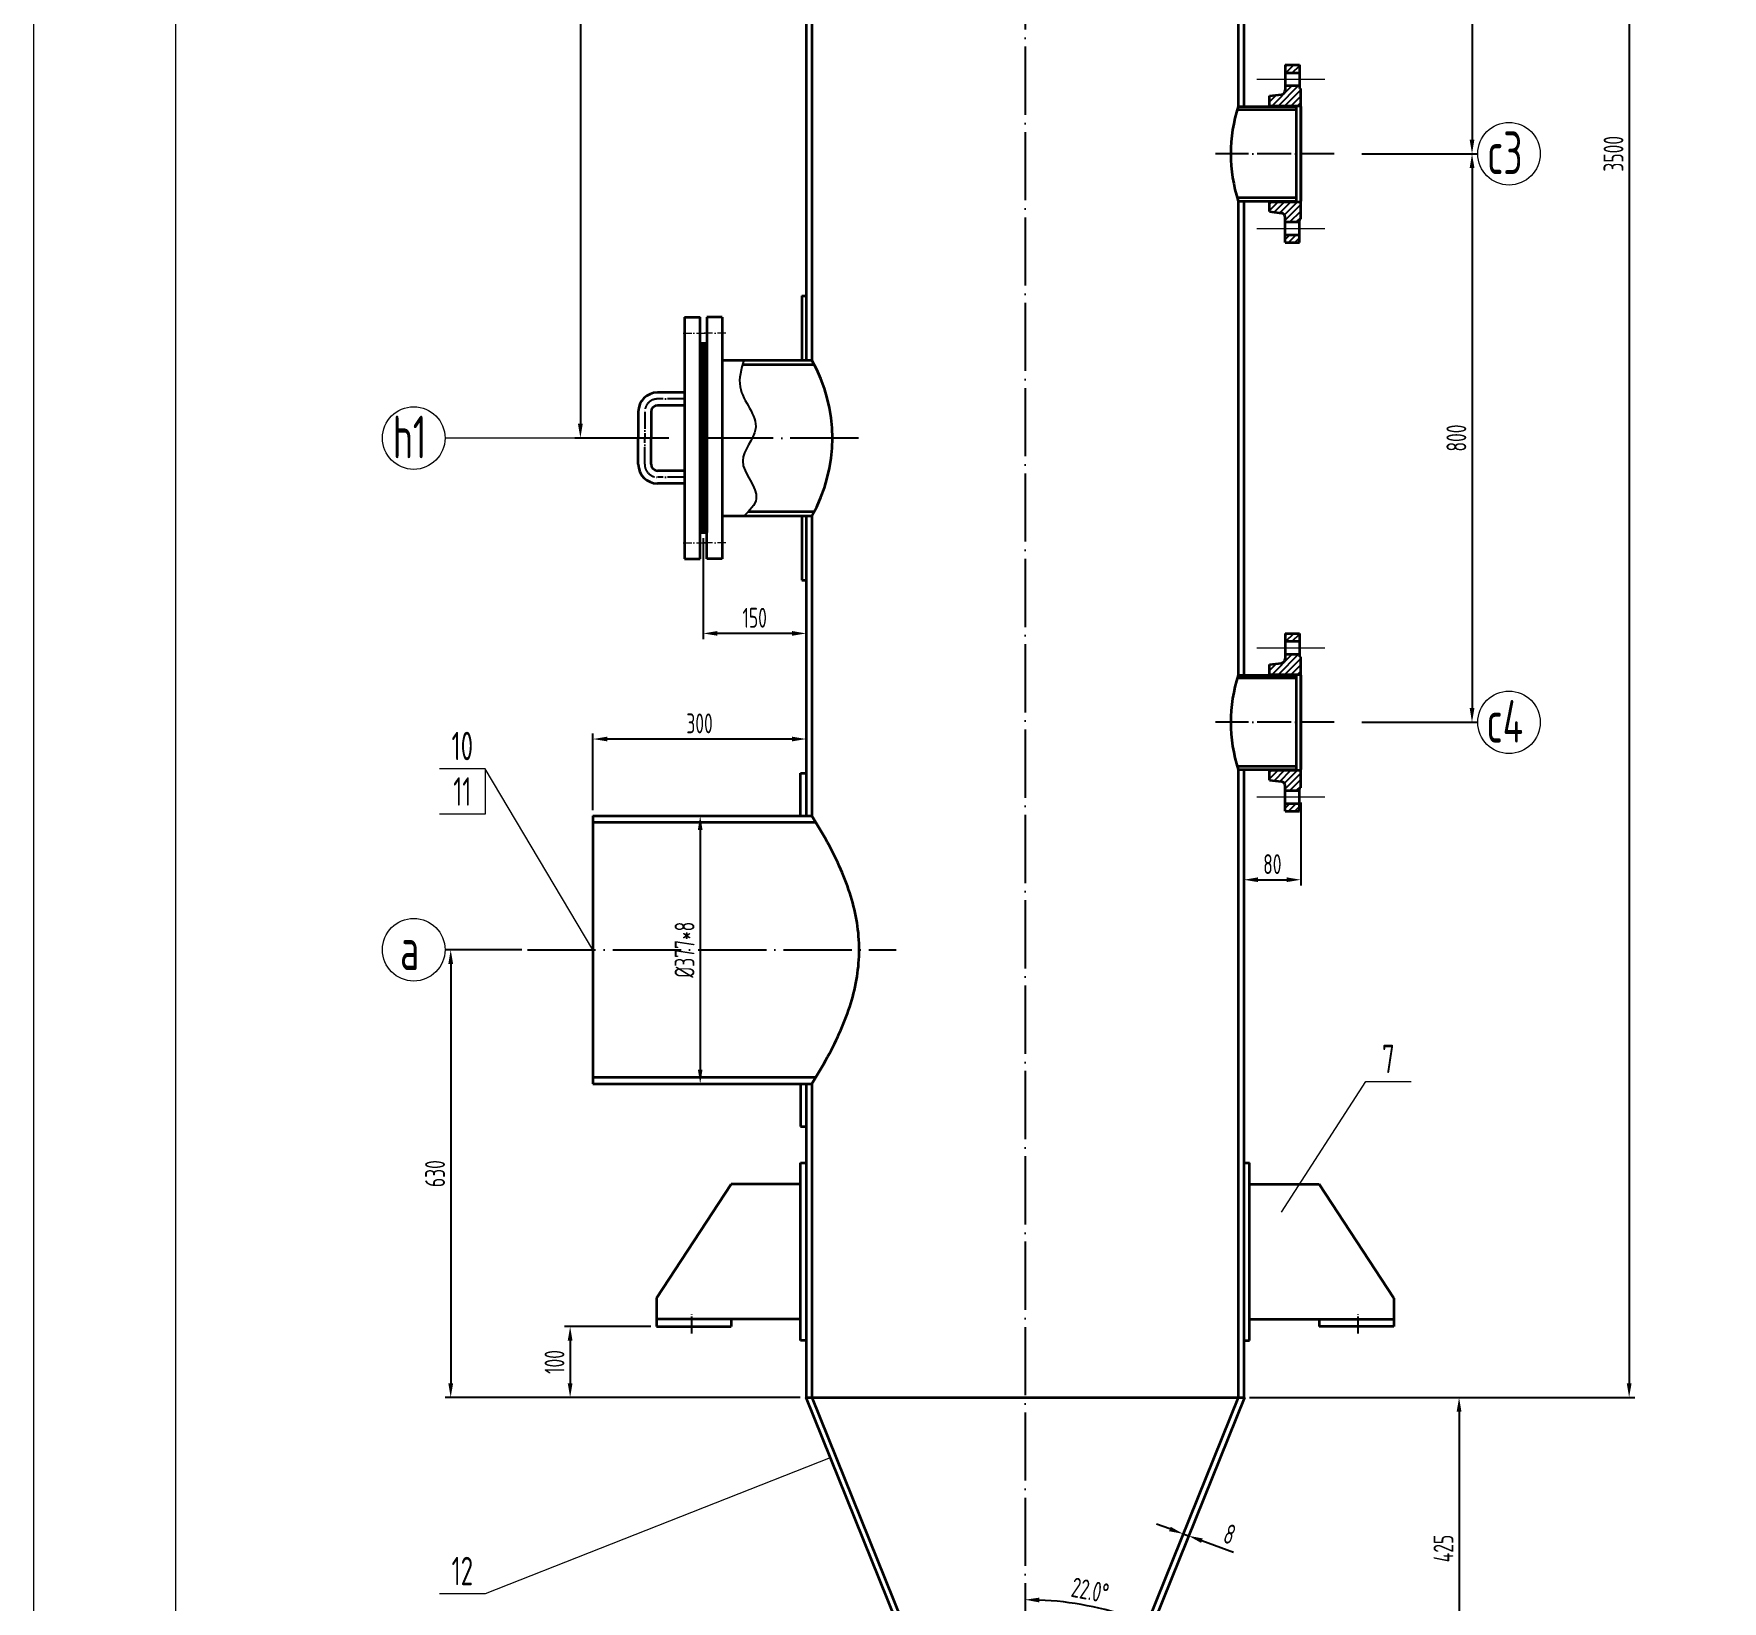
# Model space of a CAD drawing. Header units: millimetres. Extents: x -4672 to 80, y -80 to 6648.
# Drawn here: x -4672 to -2296, y 2266 to 4471 of the extents above; entities that cross this region are included whole.
import ezdxf
from ezdxf.enums import TextEntityAlignment as Align

# ---------------------------------------------------------------- set-up
doc = ezdxf.new("R2010")
doc.units = ezdxf.units.MM
for name, pattern in [('ACAD_ISO02W100', [11, 8, -3]), ('ACAD_ISO04W100', [30, 24, -3, 0, -3]), ('ACAD_ISO10W100', [18.7, 12, -3, 0.7, -3])]:
    doc.linetypes.add(name, pattern=pattern)
for name, color, linetype, lineweight in [('中粗线', 3, 'Continuous', 35), ('标注', 7, 'Continuous', 18), ('细实线', 7, 'Continuous', 18), ('虚线', 2, 'ACAD_ISO02W100', 18)]:
    doc.layers.add(name, color=color, linetype=linetype, lineweight=lineweight)
doc.layers.add('点划线', color=1, linetype='ACAD_ISO04W100')
doc.styles.add('GB', font='gbeitc.shx', dxfattribs={"bigfont": 'gbcbig.shx'})
doc.styles.add('HGCAD', font='gbenor.shx', dxfattribs={"width": 0.75, "bigfont": 'gbcbig.shx'})
doc.dimstyles.new('GB$0', dxfattribs={"dimtxt": 3.5, "dimasz": 2.5, "dimexe": 2.25, "dimexo": 2, "dimtad": 1, "dimdec": 0, "dimtxsty": 'GB', "dimcen": 2.5, "dimadec": 0, "dimazin": 0, "dimtfac": 1, "dimtdec": 0, "dimtmove": 0, "dimatfit": 3, "dimfxl": 0, "dimarcsym": 0})
doc.dimstyles.new('GB$2', dxfattribs={"dimtxt": 3.5, "dimasz": 2.5, "dimexe": 2.25, "dimexo": 2, "dimtad": 1, "dimdec": 0, "dimtxsty": 'GB', "dimcen": 2.5, "dimadec": 0, "dimazin": 0, "dimtfac": 1, "dimtdec": 0, "dimtmove": 0, "dimatfit": 3, "dimfxl": 0, "dimarcsym": 0})

# ---------------------------------------------------------------- blocks, each defined once
blk = doc.blocks.new('HGCAD#HGTFTK~A1Z~HGCAD图框')
at = {"layer": '细实线', "color": 7}
blk.add_lwpolyline([(10, -10), (-584, -10), (-584, 831), (10, 831)], close=True, dxfattribs=at)
at = {"layer": '细实线', "color": 2}
blk.add_lwpolyline([(0, 0), (-559, 0), (-559, 821), (0, 821)], close=True, dxfattribs=at)
blk = doc.blocks.new('*D34')
at = {"layer": 'Defpoints', "color": 0, "ltscale": 8}
for p in [(-2660.6, 5102.4), (-2811.1, 4302.4), (-2648.1, 4302.4)]:
    blk.add_point(p, dxfattribs=at)
at = {"layer": '标注', "color": 0, "lineweight": -2, "ltscale": 8}
for p, q in [((-2652.6, 5102.4), (-2640.1, 5102.4)), ((-2648.1, 5082.4), (-2648.1, 4322.4)), ((-2803.1, 4302.4), (-2640.1, 4302.4))]:
    blk.add_line(p, q, dxfattribs=at)
at = {"layer": '标注', "color": 0, "ltscale": 8}
for points in [[(-2651.4, 5082.4), (-2644.7, 5082.4), (-2648.1, 5102.4)], [(-2651.4, 4322.4), (-2644.7, 4322.4), (-2648.1, 4302.4)]]:
    blk.add_solid(points, dxfattribs=at)
at = {"layer": '标注', "color": 0, "ltscale": 8, "insert": (-2670.1, 4702.4), "char_height": 28, "attachment_point": 5, "rotation": 90, "style": 'HGCAD'}
blk.add_mtext('800', dxfattribs=at)
blk = doc.blocks.new('*D35')
at = {"layer": 'Defpoints', "color": 0, "ltscale": 8}
for p in [(-2648.1, 4302.4), (-2811.1, 3502.4), (-2648.1, 3502.4)]:
    blk.add_point(p, dxfattribs=at)
at = {"layer": '标注', "color": 0, "lineweight": -2, "ltscale": 8}
for p, q in [((-2648.1, 4282.4), (-2648.1, 3522.4)), ((-2803.1, 3502.4), (-2640.1, 3502.4))]:
    blk.add_line(p, q, dxfattribs=at)
at = {"layer": '标注', "color": 0, "ltscale": 8}
for points in [[(-2651.4, 4282.4), (-2644.7, 4282.4), (-2648.1, 4302.4)], [(-2651.4, 3522.4), (-2644.7, 3522.4), (-2648.1, 3502.4)]]:
    blk.add_solid(points, dxfattribs=at)
at = {"layer": '标注', "color": 0, "ltscale": 8, "insert": (-2670.1, 3902.4), "char_height": 28, "attachment_point": 5, "rotation": 90, "style": 'HGCAD'}
blk.add_mtext('800', dxfattribs=at)
blk = doc.blocks.new('*D36')
at = {"layer": 'Defpoints', "color": 0, "ltscale": 8}
for p in [(-2833.4, 6052.4), (-2969.1, 2552.4), (-2427, 2552.4)]:
    blk.add_point(p, dxfattribs=at)
at = {"layer": '标注', "color": 0, "lineweight": -2, "ltscale": 8}
for p, q in [((-2825.4, 6052.4), (-2419, 6052.4)), ((-2427, 6032.4), (-2427, 2572.4)), ((-2961.1, 2552.4), (-2419, 2552.4))]:
    blk.add_line(p, q, dxfattribs=at)
at = {"layer": '标注', "color": 0, "ltscale": 8}
for points in [[(-2430.3, 6032.4), (-2423.6, 6032.4), (-2427, 6052.4)], [(-2430.3, 2572.4), (-2423.6, 2572.4), (-2427, 2552.4)]]:
    blk.add_solid(points, dxfattribs=at)
at = {"layer": '标注', "color": 0, "ltscale": 8, "insert": (-2449, 4302.4), "char_height": 28, "attachment_point": 5, "rotation": 90, "style": 'HGCAD'}
blk.add_mtext('3500', dxfattribs=at)
blk = doc.blocks.new('*D38')
at = {"layer": 'Defpoints', "color": 0, "ltscale": 8}
for p in [(-3902.8, 5502.4), (-3902.8, 3902.4), (-3770.4, 3902.4)]:
    blk.add_point(p, dxfattribs=at)
at = {"layer": '标注', "color": 0, "lineweight": -2, "ltscale": 8}
for p, q in [((-3902.8, 5482.4), (-3902.8, 3922.4)), ((-3778.4, 3902.4), (-3910.8, 3902.4))]:
    blk.add_line(p, q, dxfattribs=at)
at = {"layer": '标注', "color": 0, "ltscale": 8}
for points in [[(-3906.2, 5482.4), (-3899.5, 5482.4), (-3902.8, 5502.4)], [(-3906.2, 3922.4), (-3899.5, 3922.4), (-3902.8, 3902.4)]]:
    blk.add_solid(points, dxfattribs=at)
at = {"layer": '标注', "color": 0, "ltscale": 8, "insert": (-3924.8, 4702.4), "char_height": 28, "attachment_point": 5, "rotation": 90, "style": 'HGCAD'}
blk.add_mtext('1600', dxfattribs=at)
blk = doc.blocks.new('*D39')
at = {"layer": 'Defpoints', "color": 0, "ltscale": 8}
for p in [(-3977.3, 3182.4), (-4085.3, 2552.4), (-3585.7, 2552.4)]:
    blk.add_point(p, dxfattribs=at)
at = {"layer": '标注', "color": 0, "lineweight": -2, "ltscale": 8}
for p, q in [((-3985.3, 3182.4), (-4093.3, 3182.4)), ((-4085.3, 3162.4), (-4085.3, 2572.4)), ((-3593.7, 2552.4), (-4093.3, 2552.4))]:
    blk.add_line(p, q, dxfattribs=at)
at = {"layer": '标注', "color": 0, "ltscale": 8}
for points in [[(-4088.6, 3162.4), (-4081.9, 3162.4), (-4085.3, 3182.4)], [(-4088.6, 2572.4), (-4081.9, 2572.4), (-4085.3, 2552.4)]]:
    blk.add_solid(points, dxfattribs=at)
at = {"layer": '标注', "color": 0, "ltscale": 8, "insert": (-4107.3, 2867.4), "char_height": 28, "attachment_point": 5, "rotation": 90, "style": 'HGCAD'}
blk.add_mtext('630', dxfattribs=at)
blk = doc.blocks.new('*D40')
at = {"layer": 'Defpoints', "color": 0, "ltscale": 8}
for p in [(-3795.8, 2652.4), (-3917.2, 2552.4), (-3795.8, 2552.4)]:
    blk.add_point(p, dxfattribs=at)
at = {"layer": '标注', "color": 0, "lineweight": -2, "ltscale": 8}
for p, q in [((-3803.8, 2652.4), (-3925.2, 2652.4)), ((-3917.2, 2632.4), (-3917.2, 2572.4)), ((-3803.8, 2552.4), (-3925.2, 2552.4))]:
    blk.add_line(p, q, dxfattribs=at)
at = {"layer": '标注', "color": 0, "ltscale": 8}
for points in [[(-3920.6, 2632.4), (-3913.9, 2632.4), (-3917.2, 2652.4)], [(-3920.6, 2572.4), (-3913.9, 2572.4), (-3917.2, 2552.4)]]:
    blk.add_solid(points, dxfattribs=at)
at = {"layer": '标注', "color": 0, "ltscale": 8, "insert": (-3939.2, 2602.4), "char_height": 28, "attachment_point": 5, "rotation": 90, "style": 'HGCAD'}
blk.add_mtext('100', dxfattribs=at)
blk = doc.blocks.new('*D41')
at = {"layer": 'Defpoints', "color": 0, "ltscale": 8}
for p in [(-2889.1, 3397.6), (-2969.1, 3330.5), (-2889.1, 3280.9)]:
    blk.add_point(p, dxfattribs=at)
at = {"layer": '标注', "color": 0, "lineweight": -2, "ltscale": 8}
for p, q in [((-2889.1, 3389.6), (-2889.1, 3272.9)), ((-2969.1, 3322.5), (-2969.1, 3272.9)), ((-2949.1, 3280.9), (-2909.1, 3280.9))]:
    blk.add_line(p, q, dxfattribs=at)
at = {"layer": '标注', "color": 0, "ltscale": 8}
for points in [[(-2949.1, 3284.3), (-2949.1, 3277.6), (-2969.1, 3280.9)], [(-2909.1, 3284.3), (-2909.1, 3277.6), (-2889.1, 3280.9)]]:
    blk.add_solid(points, dxfattribs=at)
at = {"layer": '标注', "color": 0, "ltscale": 8, "insert": (-2929.1, 3302.9), "char_height": 28, "attachment_point": 5, "style": 'HGCAD'}
blk.add_mtext('80', dxfattribs=at)
blk = doc.blocks.new('*D42')
at = {"layer": 'Defpoints', "color": 0, "ltscale": 8}
for p in [(-3729.9, 3769.4), (-3585.1, 3702.4), (-3729.9, 3627.5)]:
    blk.add_point(p, dxfattribs=at)
at = {"layer": '标注', "color": 0, "lineweight": -2, "ltscale": 8}
for p, q in [((-3729.9, 3761.4), (-3729.9, 3619.5)), ((-3585.1, 3694.4), (-3585.1, 3619.5)), ((-3605.1, 3627.5), (-3709.9, 3627.5))]:
    blk.add_line(p, q, dxfattribs=at)
at = {"layer": '标注', "color": 0, "ltscale": 8}
for points in [[(-3709.9, 3630.9), (-3709.9, 3624.2), (-3729.9, 3627.5)], [(-3605.1, 3630.9), (-3605.1, 3624.2), (-3585.1, 3627.5)]]:
    blk.add_solid(points, dxfattribs=at)
at = {"layer": '标注', "color": 0, "ltscale": 8, "insert": (-3657.5, 3649.5), "char_height": 28, "attachment_point": 5, "style": 'HGCAD'}
blk.add_mtext('150', dxfattribs=at)
blk = doc.blocks.new('*D45')
at = {"layer": 'Defpoints', "color": 0, "ltscale": 8}
for p in [(-2690, 2552.4), (-2718.7, 2127.4), (-2666.3, 2127.4)]:
    blk.add_point(p, dxfattribs=at)
at = {"layer": '标注', "color": 0, "lineweight": -2, "ltscale": 8}
for p, q in [((-2682, 2552.4), (-2658.3, 2552.4)), ((-2666.3, 2532.4), (-2666.3, 2147.4)), ((-2710.7, 2127.4), (-2658.3, 2127.4))]:
    blk.add_line(p, q, dxfattribs=at)
at = {"layer": '标注', "color": 0, "ltscale": 8}
for points in [[(-2669.7, 2532.4), (-2663, 2532.4), (-2666.3, 2552.4)], [(-2669.7, 2147.4), (-2663, 2147.4), (-2666.3, 2127.4)]]:
    blk.add_solid(points, dxfattribs=at)
at = {"layer": '标注', "color": 0, "ltscale": 8, "insert": (-2688.3, 2339.9), "char_height": 28, "attachment_point": 5, "rotation": 90, "style": 'HGCAD'}
blk.add_mtext('425', dxfattribs=at)
blk = doc.blocks.new('*D46')
at = {"layer": 'Defpoints', "color": 0, "ltscale": 8}
for p in [(-3731.1, 3370.9), (-3734.2, 2993.9), (-3731.1, 2993.9)]:
    blk.add_point(p, dxfattribs=at)
at = {"layer": '标注', "color": 0, "lineweight": -2, "ltscale": 8}
for p, q in [((-3739.1, 3370.9), (-3742.2, 3370.9)), ((-3734.2, 3350.9), (-3734.2, 3013.9)), ((-3739.1, 2993.9), (-3742.2, 2993.9))]:
    blk.add_line(p, q, dxfattribs=at)
at = {"layer": '标注', "color": 0, "ltscale": 8}
for points in [[(-3737.5, 3350.9), (-3730.9, 3350.9), (-3734.2, 3370.9)], [(-3737.5, 3013.9), (-3730.9, 3013.9), (-3734.2, 2993.9)]]:
    blk.add_solid(points, dxfattribs=at)
at = {"layer": '标注', "color": 0, "ltscale": 8, "insert": (-3756.2, 3182.4), "char_height": 28, "attachment_point": 5, "rotation": 90, "style": 'HGCAD'}
blk.add_mtext('%%C377*8', dxfattribs=at)
blk = doc.blocks.new('*D47')
at = {"layer": 'Defpoints', "color": 0, "ltscale": 8}
for p in [(-3885.1, 3478.9), (-3585.1, 3458.8), (-3885.1, 3370.9)]:
    blk.add_point(p, dxfattribs=at)
at = {"layer": '标注', "color": 0, "lineweight": -2, "ltscale": 8}
for p, q in [((-3885.1, 3378.9), (-3885.1, 3486.9)), ((-3605.1, 3478.9), (-3865.1, 3478.9)), ((-3585.1, 3466.8), (-3585.1, 3486.9))]:
    blk.add_line(p, q, dxfattribs=at)
at = {"layer": '标注', "color": 0, "ltscale": 8}
for points in [[(-3865.1, 3482.2), (-3865.1, 3475.6), (-3885.1, 3478.9)], [(-3605.1, 3482.2), (-3605.1, 3475.6), (-3585.1, 3478.9)]]:
    blk.add_solid(points, dxfattribs=at)
at = {"layer": '标注', "color": 0, "ltscale": 8, "insert": (-3735.1, 3500.9), "char_height": 28, "attachment_point": 5, "style": 'HGCAD'}
blk.add_mtext('300', dxfattribs=at)
blk = doc.blocks.new('*D51')
at = {"layer": 'Defpoints', "color": 0, "ltscale": 8}
for p in [(-3054.5, 2360.5), (-3047, 2357.8), (-3047, 2357.8)]:
    blk.add_point(p, dxfattribs=at)
at = {"layer": '标注', "color": 0, "lineweight": -2, "ltscale": 8}
for p, q in [((-3073.3, 2367.4), (-3092.1, 2374.2)), ((-3054.5, 2360.5), (-3047, 2357.8)), ((-3028.2, 2351), (-2983.7, 2334.8))]:
    blk.add_line(p, q, dxfattribs=at)
at = {"layer": '标注', "color": 0, "ltscale": 8}
for points in [[(-3072.1, 2370.5), (-3074.4, 2364.3), (-3054.5, 2360.5)], [(-3027, 2354.1), (-3029.3, 2347.8), (-3047, 2357.8)]]:
    blk.add_solid(points, dxfattribs=at)
at = {"layer": '标注', "color": 0, "ltscale": 8, "insert": (-2989, 2360.1), "char_height": 28, "attachment_point": 5, "rotation": 340, "style": 'HGCAD'}
blk.add_mtext('8', dxfattribs=at)
blk = doc.blocks.new('*D70')
at = {"layer": 'Defpoints', "color": 0, "ltscale": 8}
for p in [(-3277.1, 6374.7), (-2977.1, 2552.4), (-3161, 2253), (-3148.6, 2127.4), (-3277.1, 1502.5)]:
    blk.add_point(p, dxfattribs=at)
at = {"layer": '标注', "color": 0, "lineweight": -2, "ltscale": 8}
blk.add_arc((-3277.1, 1809), 458.9, 70.5216, 87.5029, dxfattribs=at)
at = {"layer": '标注', "color": 0, "ltscale": 8}
for points in [[(-3257.1, 2264.1), (-3257, 2270.8), (-3277.1, 2267.9)], [(-3122.8, 2244.7), (-3125.2, 2238.5), (-3105.3, 2234.5)]]:
    blk.add_solid(points, dxfattribs=at)
at = {"layer": '标注', "color": 0, "ltscale": 8, "insert": (-3185.4, 2281.1), "char_height": 28, "attachment_point": 5, "rotation": 349.0122, "style": 'HGCAD'}
blk.add_mtext('22.0°', dxfattribs=at)

msp = doc.modelspace()

# ---------------------------------------------------------------- hatches: boundary and pattern name
at = {"linetype": 'Continuous'}
h = msp.add_hatch(dxfattribs=at)
h.set_pattern_fill('ANSI31', scale=2, style=0)
h.set_pattern_definition([(45, (-9e-12, -1600), (-4.490128, 4.490128), [])])
h.paths.add_polyline_path([(-2911.06, 4177.4), (-2891.06, 4177.4), (-2891.06, 4188.4), (-2911.06, 4188.4)])
h.paths.add_polyline_path([(-2911.06, 4427.4), (-2891.06, 4427.4), (-2891.06, 4416.4), (-2911.06, 4416.4)])
edge = h.paths.add_edge_path()
edge.add_arc((-2917.06, 4213.09), 6, 360, 442.99998)
edge.add_line((-2916.33, 4219.04), (-2933.06, 4221.1))
edge.add_line((-2933.06, 4221.1), (-2933.06, 4234.9))
edge.add_line((-2933.06, 4234.9), (-2889.06, 4234.9))
edge.add_line((-2889.06, 4234.9), (-2889.06, 4210.4))
edge.add_line((-2889.06, 4210.4), (-2891.06, 4210.4))
edge.add_line((-2891.06, 4210.4), (-2891.06, 4206.4))
edge.add_line((-2891.06, 4206.4), (-2911.06, 4206.4))
edge.add_line((-2911.06, 4206.4), (-2911.06, 4213.09))
edge = h.paths.add_edge_path()
edge.add_arc((-2917.06, 4391.71), 6, 277.00002, 360, ccw=False)
edge.add_line((-2916.33, 4385.75), (-2933.06, 4383.7))
edge.add_line((-2933.06, 4383.7), (-2933.06, 4369.9))
edge.add_line((-2933.06, 4369.9), (-2889.06, 4369.9))
edge.add_line((-2889.06, 4369.9), (-2889.06, 4394.4))
edge.add_line((-2889.06, 4394.4), (-2891.06, 4394.4))
edge.add_line((-2891.06, 4394.4), (-2891.06, 4398.4))
edge.add_line((-2891.06, 4398.4), (-2911.06, 4398.4))
edge.add_line((-2911.06, 4398.4), (-2911.06, 4391.71))
h = msp.add_hatch(dxfattribs=at)
h.set_pattern_fill('ANSI31', scale=2, style=0)
h.set_pattern_definition([(45, (-1e-11, -2400), (-4.490128, 4.490128), [])])
h.paths.add_polyline_path([(-2911.06, 3377.4), (-2891.06, 3377.4), (-2891.06, 3388.4), (-2911.06, 3388.4)])
h.paths.add_polyline_path([(-2911.06, 3627.4), (-2891.06, 3627.4), (-2891.06, 3616.4), (-2911.06, 3616.4)])
edge = h.paths.add_edge_path()
edge.add_arc((-2917.06, 3413.09), 6, 360, 442.99998)
edge.add_line((-2916.33, 3419.04), (-2933.06, 3421.1))
edge.add_line((-2933.06, 3421.1), (-2933.06, 3434.9))
edge.add_line((-2933.06, 3434.9), (-2889.06, 3434.9))
edge.add_line((-2889.06, 3434.9), (-2889.06, 3410.4))
edge.add_line((-2889.06, 3410.4), (-2891.06, 3410.4))
edge.add_line((-2891.06, 3410.4), (-2891.06, 3406.4))
edge.add_line((-2891.06, 3406.4), (-2911.06, 3406.4))
edge.add_line((-2911.06, 3406.4), (-2911.06, 3413.09))
edge = h.paths.add_edge_path()
edge.add_arc((-2917.06, 3591.71), 6, 277.00002, 360, ccw=False)
edge.add_line((-2916.33, 3585.75), (-2933.06, 3583.7))
edge.add_line((-2933.06, 3583.7), (-2933.06, 3569.9))
edge.add_line((-2933.06, 3569.9), (-2889.06, 3569.9))
edge.add_line((-2889.06, 3569.9), (-2889.06, 3594.4))
edge.add_line((-2889.06, 3594.4), (-2891.06, 3594.4))
edge.add_line((-2891.06, 3594.4), (-2891.06, 3598.4))
edge.add_line((-2891.06, 3598.4), (-2911.06, 3598.4))
edge.add_line((-2911.06, 3598.4), (-2911.06, 3591.71))

# ---------------------------------------------------------------- linework, layer by layer
msp.add_spline([(-3672.81, 4011.9), (-3678.05, 3974.32), (-3656.2, 3915.15), (-3674.44, 3870.32), (-3655.21, 3816.99), (-3672.46, 3792.9)], degree=3)
at = {"layer": '中粗线', "ltscale": 8}
for p, q in [((-3585.06, 5392.9), (-3585.06, 4011.9)), ((-3577.06, 5392.9), (-3577.06, 4011.9)), ((-2977.06, 5035.9), (-2977.06, 4368.9)), ((-2969.06, 5035.9), (-2969.06, 4368.9)), ((-2911.06, 4427.4), (-2891.06, 4427.4)), ((-2911.06, 4427.4), (-2911.06, 4391.71)), ((-2891.06, 4427.4), (-2891.06, 4394.4)), ((-2911.06, 4416.4), (-2891.06, 4416.4)), ((-2911.06, 4398.4), (-2891.06, 4398.4)), ((-2933.06, 4383.7), (-2916.33, 4385.75)), ((-2933.06, 4368.9), (-2933.06, 4383.7)), ((-2889.06, 4394.4), (-2891.06, 4394.4)), ((-2889.06, 4210.4), (-2889.06, 4394.4)), ((-2889.06, 4210.4), (-2889.06, 4394.4)), ((-2889.06, 4210.4), (-2889.06, 4394.4)), ((-2889.06, 4210.4), (-2889.06, 4394.4)), ((-2889.06, 4210.4), (-2889.06, 4394.4)), ((-2895.06, 4364.4), (-2978.02, 4364.4)), ((-2977.06, 4368.9), (-2895.06, 4368.9)), ((-2933.06, 4369.9), (-2889.06, 4369.9)), ((-2895.06, 4235.9), (-2895.06, 4368.9)), ((-2889.06, 4368.9), (-2889.06, 4235.9)), ((-2889.06, 4368.9), (-2889.06, 4235.9)), ((-2889.06, 4368.9), (-2889.06, 4235.9)), ((-2889.06, 4368.9), (-2889.06, 4235.9)), ((-2889.06, 4340.4), (-2889.06, 4264.4)), ((-2889.06, 4340.4), (-2889.06, 4264.4)), ((-2895.06, 4240.4), (-2978.02, 4240.4)), ((-2977.06, 4235.9), (-2977.06, 3568.9)), ((-2977.06, 4235.9), (-2895.06, 4235.9)), ((-2969.06, 4235.9), (-2969.06, 3568.9)), ((-2933.06, 4221.1), (-2933.06, 4235.9)), ((-2933.06, 4234.9), (-2889.06, 4234.9)), ((-2933.06, 4221.1), (-2916.33, 4219.04)), ((-2911.06, 4177.4), (-2911.06, 4213.09)), ((-2911.06, 4206.4), (-2891.06, 4206.4)), ((-2891.06, 4177.4), (-2891.06, 4210.4)), ((-2891.06, 4210.4), (-2889.06, 4210.4)), ((-2911.06, 4188.4), (-2891.06, 4188.4)), ((-2911.06, 4177.4), (-2891.06, 4177.4)), ((-3591.06, 4102.4), (-3585.06, 4102.4)), ((-3591.06, 4102.4), (-3591.06, 4011.9)), ((-3756.06, 4072.4), (-3734.06, 4072.4)), ((-3756.06, 4072.4), (-3756.06, 3732.4)), ((-3734.06, 3732.4), (-3734.06, 4072.4)), ((-3703.06, 4072.4), (-3725.06, 4072.4)), ((-3725.06, 4072.4), (-3725.06, 4035.4)), ((-3703.06, 4072.4), (-3703.06, 3732.4)), ((-3727.06, 4035.4), (-3734.06, 4035.4)), ((-3731.06, 4035.4), (-3731.06, 3769.4)), ((-3728.56, 4035.4), (-3728.56, 3769.4)), ((-3725.06, 4035.4), (-3727.06, 4035.4)), ((-3725.06, 4035.4), (-3725.06, 3769.4)), ((-3703.06, 4011.9), (-3577.06, 4011.9)), ((-3674.58, 4005.9), (-3573.76, 4005.9)), ((-3756.06, 3966.37), (-3794.27, 3966.37)), ((-3756.06, 3948.37), (-3794.27, 3948.37)), ((-3821.27, 3939.37), (-3821.27, 3902.4)), ((-3803.27, 3939.37), (-3803.27, 3902.4)), ((-3821.27, 3865.43), (-3821.27, 3902.4)), ((-3803.27, 3865.43), (-3803.27, 3902.4)), ((-3756.06, 3856.43), (-3794.27, 3856.43)), ((-3756.06, 3838.43), (-3794.27, 3838.43)), ((-3703.06, 3792.9), (-3577.06, 3792.9)), ((-3666.45, 3798.9), (-3573.76, 3798.9)), ((-3591.06, 3792.9), (-3591.06, 3702.4)), ((-3585.06, 3792.9), (-3585.06, 3370.9)), ((-3577.06, 3792.9), (-3577.06, 3370.9)), ((-3734.06, 3769.4), (-3725.06, 3769.4)), ((-3725.06, 3732.4), (-3725.06, 3769.4)), ((-3756.06, 3732.4), (-3734.06, 3732.4)), ((-3703.06, 3732.4), (-3725.06, 3732.4)), ((-3591.06, 3702.4), (-3585.06, 3702.4)), ((-2911.06, 3627.4), (-2891.06, 3627.4)), ((-2911.06, 3627.4), (-2911.06, 3591.71)), ((-2911.06, 3616.4), (-2891.06, 3616.4)), ((-2891.06, 3627.4), (-2891.06, 3594.4)), ((-2911.06, 3598.4), (-2891.06, 3598.4)), ((-2889.06, 3594.4), (-2891.06, 3594.4)), ((-2889.06, 3410.4), (-2889.06, 3594.4)), ((-2889.06, 3410.4), (-2889.06, 3594.4)), ((-2889.06, 3410.4), (-2889.06, 3594.4)), ((-2889.06, 3410.4), (-2889.06, 3594.4)), ((-2889.06, 3410.4), (-2889.06, 3594.4)), ((-2895.06, 3564.4), (-2978.46, 3564.4)), ((-2977.06, 3568.9), (-2895.06, 3568.9)), ((-2933.06, 3583.7), (-2916.33, 3585.75)), ((-2933.06, 3568.9), (-2933.06, 3583.7)), ((-2933.06, 3569.9), (-2889.06, 3569.9)), ((-2895.06, 3435.9), (-2895.06, 3568.9)), ((-2889.06, 3568.9), (-2889.06, 3435.9)), ((-2889.06, 3568.9), (-2889.06, 3435.9)), ((-2889.06, 3568.9), (-2889.06, 3435.9)), ((-2889.06, 3568.9), (-2889.06, 3435.9)), ((-2889.06, 3540.4), (-2889.06, 3464.4)), ((-2889.06, 3540.4), (-2889.06, 3464.4)), ((-3593.06, 3370.9), (-3593.06, 3430.9)), ((-3593.06, 3430.9), (-3585.06, 3430.9)), ((-2895.06, 3440.4), (-2978.46, 3440.4)), ((-2977.06, 3435.9), (-2977.06, 2552.4)), ((-2977.06, 3435.9), (-2895.06, 3435.9)), ((-2969.06, 3435.9), (-2969.06, 2552.4)), ((-2933.06, 3421.1), (-2933.06, 3435.9)), ((-2933.06, 3434.9), (-2889.06, 3434.9)), ((-2933.06, 3421.1), (-2916.33, 3419.04)), ((-2911.06, 3377.4), (-2911.06, 3413.09)), ((-2911.06, 3406.4), (-2891.06, 3406.4)), ((-2891.06, 3377.4), (-2891.06, 3410.4)), ((-2891.06, 3410.4), (-2889.06, 3410.4)), ((-2911.06, 3388.4), (-2891.06, 3388.4)), ((-2911.06, 3377.4), (-2891.06, 3377.4)), ((-3885.06, 3370.9), (-3577.06, 3370.9)), ((-3885.06, 3370.9), (-3885.06, 2993.9)), ((-3885.06, 3361.9), (-3571.6, 3361.9)), ((-3885.06, 3002.9), (-3571.6, 3002.9)), ((-3885.06, 2993.9), (-3577.06, 2993.9)), ((-3593.06, 2993.9), (-3593.06, 2933.9)), ((-3585.06, 2993.9), (-3585.06, 2552.4)), ((-3577.06, 2993.9), (-3577.06, 2552.4)), ((-3593.06, 2933.9), (-3585.06, 2933.9)), ((-3593.06, 2632.4), (-3593.06, 2882.4)), ((-3593.06, 2882.4), (-3585.06, 2882.4)), ((-3585.06, 2882.4), (-3585.06, 2632.4)), ((-2969.06, 2882.4), (-2961.06, 2882.4)), ((-2969.06, 2882.4), (-2969.06, 2632.4)), ((-2961.06, 2632.4), (-2961.06, 2882.4)), ((-3690.82, 2852.4), (-3795.82, 2692.4)), ((-3593.06, 2852.4), (-3690.82, 2852.4)), ((-2961.06, 2852.4), (-2863.29, 2852.4)), ((-2863.29, 2852.4), (-2758.29, 2692.4)), ((-3795.82, 2692.4), (-3795.82, 2652.4)), ((-2758.29, 2692.4), (-2758.29, 2652.4)), ((-3593.06, 2662.4), (-3795.82, 2662.4)), ((-3690.82, 2662.4), (-3690.82, 2652.4)), ((-2961.06, 2662.4), (-2758.29, 2662.4)), ((-2863.29, 2662.4), (-2863.29, 2652.4)), ((-3795.82, 2652.4), (-3690.82, 2652.4)), ((-2758.29, 2652.4), (-2863.29, 2652.4)), ((-3585.06, 2632.4), (-3593.06, 2632.4)), ((-2969.06, 2632.4), (-2961.06, 2632.4)), ((-3585.68, 2552.4), (-2968.43, 2552.4)), ((-3585.68, 2552.4), (-3414.18, 2127.4)), ((-3577.06, 2552.4), (-3405.56, 2127.4)), ((-2977.06, 2552.4), (-3148.56, 2127.4)), ((-2968.43, 2552.4), (-3139.93, 2127.4))]:
    msp.add_line(p, q, dxfattribs=at)
for centre, radius, start, end in [((-2917.06, 4391.71), 6, 277.00002, 0), ((-2772.34, 4302.4), 215.25, 162.0041, 197.9959), ((-2917.06, 4213.09), 6, 0, 82.99998), ((-3769.47, 3902.4), 221.38, 330.35564, 29.64436), ((-3794.27, 3939.37), 27, 90, 180), ((-3794.27, 3939.37), 9, 90, 180), ((-3794.27, 3865.43), 27, 180, 270), ((-3794.27, 3865.43), 9, 180, 270), ((-2917.06, 3591.71), 6, 277.00002, 0), ((-2772.34, 3502.4), 215.25, 162.0041, 197.9959), ((-2917.06, 3413.09), 6, 0, 82.99998)]:
    msp.add_arc(centre, radius, start, end, dxfattribs=at)
msp.add_spline([(-3577.06, 2993.9), (-3554.92, 3031.6), (-3536.4, 3069.3), (-3522.32, 3107), (-3513.47, 3144.7), (-3510.44, 3182.4), (-3513.47, 3220.1), (-3522.32, 3257.8), (-3536.4, 3295.5), (-3554.92, 3333.2), (-3577.06, 3370.9)], degree=3, dxfattribs=at)
at = {"layer": '标注', "color": 1, "linetype": 'ACAD_ISO10W100', "ltscale": 8}
for p, q in [((-2951.06, 4407.4), (-2851.06, 4407.4)), ((-2951.06, 4197.4), (-2851.06, 4197.4)), ((-2951.06, 3607.4), (-2851.06, 3607.4)), ((-2951.06, 3397.4), (-2851.06, 3397.4))]:
    msp.add_line(p, q, dxfattribs=at)
at = {"layer": '标注', "ltscale": 8}
for p, q in [((-2889.06, 4340.4), (-2889.06, 4264.4)), ((-2889.06, 4340.4), (-2889.06, 4264.4)), ((-3910.82, 3902.4), (-4093.27, 3902.4)), ((-2889.06, 3540.4), (-2889.06, 3464.4)), ((-2889.06, 3540.4), (-2889.06, 3464.4)), ((-3885.06, 3182.4), (-4036.93, 3437.09)), ((-4036.93, 3437.09), (-4036.93, 3373.09)), ((-2916.08, 2813.32), (-2797.75, 2996.87)), ((-3551.52, 2467.73), (-4036.93, 2276.27))]:
    msp.add_line(p, q, dxfattribs=at)
at = {"layer": '标注', "color": 4, "ltscale": 8}
for p, q in [((-4036.93, 3437.09), (-4100.93, 3437.09)), ((-4036.93, 3373.09), (-4100.93, 3373.09)), ((-2797.75, 2996.87), (-2733.75, 2996.87)), ((-4036.93, 2276.27), (-4100.93, 2276.27))]:
    msp.add_line(p, q, dxfattribs=at)
at = {"layer": '标注', "ltscale": 20}
for centre in [(-2596.04, 4302.4), (-4137.3, 3902.4), (-2596.04, 3502.4), (-4137.3, 3182.4)]:
    msp.add_circle(centre, 44.03, dxfattribs=at)
at = {"layer": '点划线', "ltscale": 4}
for p, q in [((-3277.06, 6374.7), (-3277.06, 1502.48)), ((-3511.5, 3902.4), (-3735.06, 3902.4)), ((-3977.31, 3182.4), (-3458.21, 3182.4))]:
    msp.add_line(p, q, dxfattribs=at)
at = {"layer": '点划线', "ltscale": 2}
for p, q in [((-2842.3, 4302.4), (-3009.06, 4302.4)), ((-2842.3, 3502.4), (-3009.06, 3502.4))]:
    msp.add_line(p, q, dxfattribs=at)
at = {"layer": '点划线'}
for p, q in [((-3756.06, 3957.37), (-3794.27, 3957.37)), ((-3812.27, 3939.37), (-3812.27, 3902.4)), ((-3812.27, 3865.43), (-3812.27, 3902.4)), ((-3756.06, 3847.43), (-3794.27, 3847.43)), ((-3745.82, 2642.4), (-3745.82, 2672.4)), ((-2808.29, 2642.4), (-2808.29, 2672.4))]:
    msp.add_line(p, q, dxfattribs=at)
for centre, start, end in [((-3794.27, 3939.37), 90, 180), ((-3794.27, 3865.43), 180, 270)]:
    msp.add_arc(centre, 18, start, end, dxfattribs=at)
at = {"layer": '虚线', "color": 1, "linetype": 'ACAD_ISO10W100'}
for p, q in [((-3758.06, 4049.9), (-3726.06, 4049.9)), ((-3698.06, 4049.9), (-3730.06, 4049.9)), ((-3758.06, 3754.9), (-3726.06, 3754.9)), ((-3698.06, 3754.9), (-3730.06, 3754.9))]:
    msp.add_line(p, q, dxfattribs=at)

# ---------------------------------------------------------------- block references
at = {"layer": '标注', "ltscale": 8, "xscale": 8, "yscale": 8, "zscale": 8}
msp.add_blockref('HGCAD#HGTFTK~A1Z~HGCAD图框', (0, 0), dxfattribs=at)

# ---------------------------------------------------------------- texts
at = {"layer": '标注', "ltscale": 20, "style": 'HGCAD', "width": 0.75}
for s, p in [('c3', (-2601.87, 4303.88)), ('h1', (-4143.13, 3903.88)), ('c4', (-2601.87, 3503.88)), ('a', (-4143.13, 3183.88))]:
    msp.add_text(s, height=60, dxfattribs=at).set_placement(p, align=Align.MIDDLE)
at = {"layer": '标注', "color": 3, "ltscale": 8, "style": 'HGCAD', "width": 0.75}
for s, p in [('10', (-4068.93, 3469.09)), ('11', (-4068.93, 3405.09)), ('7', (-2765.75, 3028.87)), ('12', (-4068.93, 2308.27))]:
    msp.add_text(s, height=40, dxfattribs=at).set_placement(p, align=Align.MIDDLE)

# ---------------------------------------------------------------- dimensions: what is measured, and where the dimension line sits
at = {"layer": '标注', "ltscale": 8}
dim = msp.add_angular_dim_2l(base=(-3160.98, 2252.97), line1=((-2977.06, 2552.4), (-3148.56, 2127.4)), line2=((-3277.06, 6374.7), (-3277.06, 1502.48)), dimstyle='GB$2', override={"dimscale": 8, "dimexe": 1, "dimexo": 1, "dimgap": 1, "dimdec": 1, "dimdsep": 46, "dimtxsty": 'HGCAD', "dimcen": 0, "dimadec": 1, "dimtdec": 2, "dimatfit": 1}, dxfattribs=at)
dim.commit()
dim.dimension.update_dxf_attribs({"geometry": '*D70', "text_midpoint": (-3185.39, 2281.07)})
for base, p1, p2, picture, middle in [((-2426.98, 2552.4), (-2833.36, 6052.4), (-2969.06, 2552.4), '*D36', (-2448.98, 4302.4)), ((-3902.82, 3902.4), (-3902.82, 5502.4), (-3770.41, 3902.4), '*D38', (-3924.82, 4702.4)), ((-2648.08, 4302.4), (-2660.61, 5102.4), (-2811.06, 4302.4), '*D34', (-2670.08, 4702.4)), ((-2648.08, 3502.4), (-2648.08, 4302.4), (-2811.06, 3502.4), '*D35', (-2670.08, 3902.4)), ((-4085.27, 2552.4), (-3977.31, 3182.4), (-3585.68, 2552.4), '*D39', (-4107.27, 2867.4)), ((-3917.23, 2552.4), (-3795.82, 2652.4), (-3795.82, 2552.4), '*D40', (-3939.23, 2602.4)), ((-2666.35, 2127.4), (-2690.02, 2552.4), (-2718.67, 2127.4), '*D45', (-2688.35, 2339.9))]:
    dim = msp.add_linear_dim(base=base, p1=p1, p2=p2, angle=90, dimstyle='GB$0', override={"dimscale": 8, "dimexe": 1, "dimexo": 1, "dimgap": 1, "dimdec": 1, "dimdsep": 46, "dimtxsty": 'HGCAD', "dimcen": 0, "dimadec": 1, "dimtdec": 2, "dimatfit": 1}, dxfattribs=at)
    dim.commit()
    dim.dimension.update_dxf_attribs({"geometry": picture, "text_midpoint": middle})
dim = msp.add_linear_dim(base=(-3729.9, 3627.54), p1=(-3585.06, 3702.4), p2=(-3729.9, 3769.4), text='150', dimstyle='GB$0', override={"dimscale": 8, "dimexe": 1, "dimexo": 1, "dimgap": 1, "dimdec": 1, "dimdsep": 46, "dimtxsty": 'HGCAD', "dimcen": 0, "dimadec": 1, "dimtdec": 2, "dimatfit": 1}, dxfattribs=at)
dim.commit()
dim.dimension.update_dxf_attribs({"geometry": '*D42', "text_midpoint": (-3657.48, 3649.54)})
for base, p1, p2, picture, middle in [((-3885.06, 3478.9), (-3585.06, 3458.77), (-3885.06, 3370.9), '*D47', (-3735.06, 3500.9)), ((-2889.06, 3280.94), (-2969.06, 3330.52), (-2889.06, 3397.65), '*D41', (-2929.06, 3302.94))]:
    dim = msp.add_linear_dim(base=base, p1=p1, p2=p2, dimstyle='GB$0', override={"dimscale": 8, "dimexe": 1, "dimexo": 1, "dimgap": 1, "dimdec": 1, "dimdsep": 46, "dimtxsty": 'HGCAD', "dimcen": 0, "dimadec": 1, "dimtdec": 2, "dimatfit": 1}, dxfattribs=at)
    dim.commit()
    dim.dimension.update_dxf_attribs({"geometry": picture, "text_midpoint": middle})
dim = msp.add_linear_dim(base=(-3734.19, 2993.9), p1=(-3731.06, 3370.9), p2=(-3731.06, 2993.9), angle=90, text='%%C<>*8', dimstyle='GB$0', override={"dimscale": 8, "dimexe": 1, "dimexo": 1, "dimgap": 1, "dimdec": 1, "dimdsep": 46, "dimtxsty": 'HGCAD', "dimcen": 0, "dimadec": 1, "dimtdec": 2, "dimatfit": 1}, dxfattribs=at)
dim.commit()
dim.dimension.update_dxf_attribs({"geometry": '*D46', "text_midpoint": (-3756.19, 3182.4)})
dim = msp.add_aligned_dim(p1=(-3054.47, 2360.55), p2=(-3046.95, 2357.81), distance=0, dimstyle='GB$0', override={"dimscale": 8, "dimexe": 1, "dimexo": 1, "dimgap": 1, "dimdec": 1, "dimdsep": 46, "dimtxsty": 'HGCAD', "dimcen": 0, "dimadec": 1, "dimtdec": 2, "dimatfit": 1}, dxfattribs=at)
dim.commit()
dim.dimension.update_dxf_attribs({"geometry": '*D51', "text_midpoint": (-2989.01, 2360.13)})

doc.saveas('drawing.dxf')
